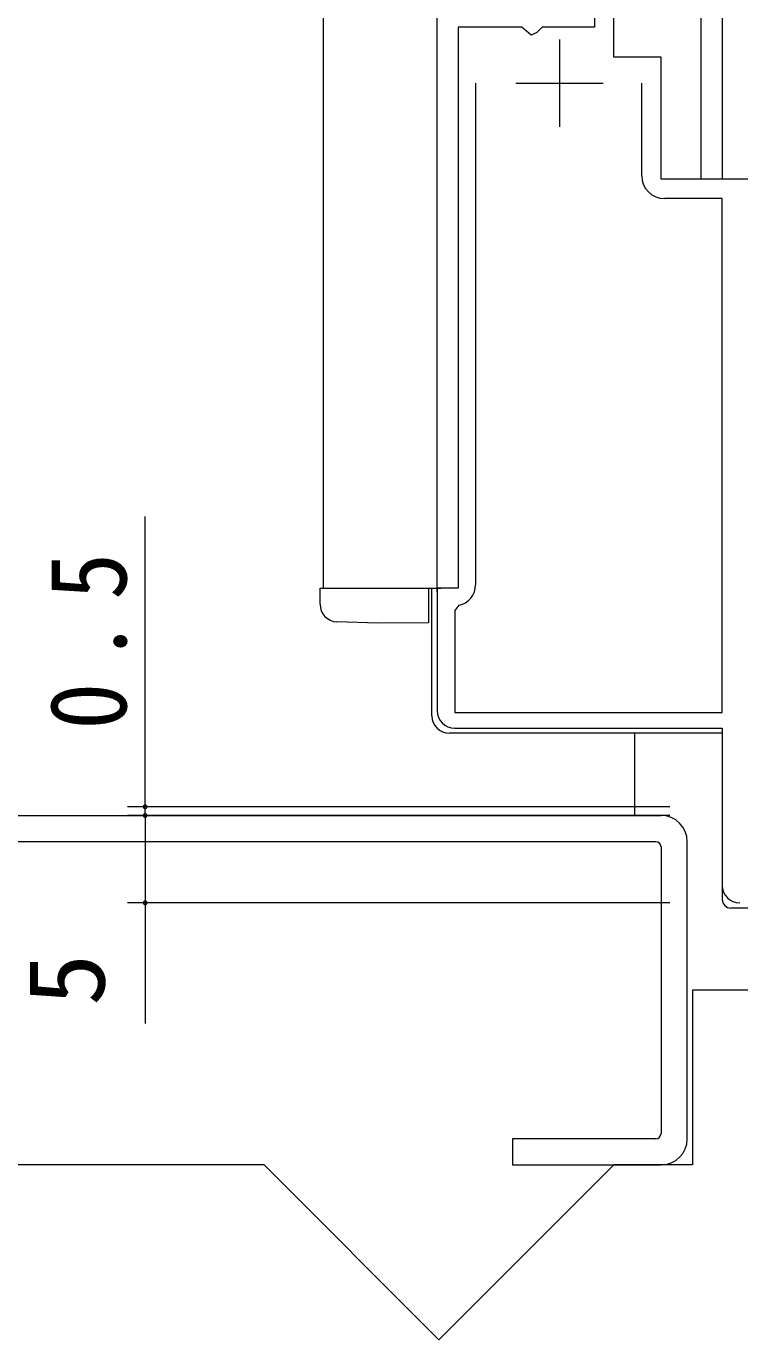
# Model space of a CAD drawing. Units: millimetres, scale not verified. Extents: x -594 to 539, y -420 to 386.
# Drawn here: x -439.4 to -398.6, y -213.5 to -138.3 of the extents above; entities that cross this region are included whole.
import ezdxf
from ezdxf.enums import TextEntityAlignment as Align

# ---------------------------------------------------------------- set-up
doc = ezdxf.new("R2010")
doc.units = ezdxf.units.MM
doc.header["$LTSCALE"] = 2
for name, color, linetype, lineweight in [('0-3_YKK_11', 7, 'Continuous', 9), ('0-4_YKK_12', 2, 'Continuous', 9), ('0-5_YSS_K', 3, 'Continuous', 9), ('0-6_YKK_13', 4, 'Continuous', 9), ('0-7_YKK_D', 6, 'Continuous', 9)]:
    doc.layers.add(name, color=color, linetype=linetype, lineweight=lineweight)
doc.styles.add('ＭＳ ゴシック', font='')
doc.styles.get('ＭＳ ゴシック').set_extended_font_data('MS Gothic')

msp = doc.modelspace()

# ---------------------------------------------------------------- linework, layer by layer
at = {"layer": '0-3_YKK_11'}
for p, q in [((-405.774, -140.1), (-405.774, -133.5)), ((-406.874, -134.6), (-406.874, -138.4)), ((-411.042, -138.4), (-414.674, -138.4)), ((-414.674, -138.4), (-414.674, -170.5)), ((-410.502, -138.853), (-411.042, -138.4)), ((-410.174, -138.7), (-410.502, -138.853)), ((-409.874, -138.4), (-410.174, -138.7)), ((-406.874, -138.4), (-409.874, -138.4)), ((-403.074, -140.1), (-405.774, -140.1)), ((-403.074, -147.1), (-403.074, -140.1)), ((-413.674, -141.6), (-413.674, -170.3)), ((-413.674, -141.6), (-413.674, -170.3)), ((-404.174, -146.9), (-404.174, -141.6)), ((-386.374, -147.1), (-403.074, -147.1)), ((-399.574, -148.2), (-402.874, -148.2)), ((-399.574, -177.6), (-399.574, -148.2)), ((-415.874, -170.5), (-415.874, -177.5)), ((-414.674, -170.5), (-415.874, -170.5)), ((-414.634, -171.476), (-414.874, -171.77)), ((-414.874, -171.77), (-414.874, -177.6)), ((-414.874, -177.6), (-399.574, -177.6)), ((-414.874, -178.5), (-399.574, -178.5)), ((-399.574, -178.5), (-399.574, -187.5))]:
    msp.add_line(p, q, dxfattribs=at)
at = {"layer": '0-3_YKK_11', "color": 2}
for p, q in [((-408.874, -139.1), (-408.874, -144.1)), ((-411.374, -141.6), (-406.374, -141.6))]:
    msp.add_line(p, q, dxfattribs=at)
at = {"layer": '0-3_YKK_11'}
for centre, radius, start, end in [((-402.874, -146.9), 1.3, 180, 269.99998), ((-414.874, -170.3), 1.2, 281.53696, 359.99998), ((-414.874, -177.5), 1, 180, 269.99998), ((-398.574, -187.5), 1, 180, 269.99998)]:
    msp.add_arc(centre, radius, start, end, dxfattribs=at)
at = {"layer": '0-4_YKK_12'}
for p, q in [((-422.374, -170.5), (-422.374, -49.5)), ((-415.874, -170.7), (-415.874, -49.5)), ((-400.774, -147.1), (-400.774, -49.5)), ((-399.574, -49.5), (-399.574, -147.1)), ((-422.374, -170.5), (-415.874, -170.5))]:
    msp.add_line(p, q, dxfattribs=at)
at = {"layer": '0-5_YSS_K'}
msp.add_line((-404.572, -183.5), (-404.572, -178.8), dxfattribs=at)
at = {"layer": '0-6_YKK_13'}
for p, q in [((-399.574, -114), (-399.574, -146.5)), ((-399.574, -146.5), (-399.574, -147.1)), ((-422.574, -170.5), (-421.608, -170.5)), ((-422.574, -171.419), (-422.574, -170.5)), ((-421.608, -170.5), (-419.274, -170.5)), ((-416.174, -170.5), (-415.674, -170.5)), ((-416.174, -177.8), (-416.174, -170.5)), ((-416.374, -171.475), (-416.374, -172.475)), ((-419.274, -172.5), (-421.608, -172.418)), ((-416.374, -172.475), (-419.274, -172.5)), ((-399.574, -178.8), (-415.174, -178.8)), ((-399.574, -178.8), (-399.574, -188.3)), ((-448.074, -183.5), (-403.074, -183.5)), ((-403.374, -185), (-447.774, -185)), ((-403.074, -185.3), (-403.074, -201.7)), ((-401.574, -202), (-401.574, -185)), ((-397.574, -188.8), (-399.074, -188.8)), ((-411.574, -202), (-411.574, -203.5)), ((-403.374, -202), (-411.574, -202)), ((-425.776, -203.5), (-451.776, -203.5)), ((-425.776, -203.5), (-415.776, -213.5)), ((-405.776, -203.5), (-415.776, -213.5)), ((-411.574, -203.5), (-403.074, -203.5)), ((-401.276, -203.5), (-405.776, -203.5))]:
    msp.add_line(p, q, dxfattribs=at)
for points in [[(-419.274, -170.5), (-416.374, -170.5), (-416.374, -171.475)], [(-391.276, -193.5), (-401.276, -193.5), (-401.276, -203.5)]]:
    msp.add_lwpolyline(points, dxfattribs=at)
for centre, radius, start, end in [((-421.574, -171.419), 1, 180, 268), ((-415.174, -177.8), 1, 180, 270), ((-403.074, -185), 1.5, 0, 90), ((-403.374, -185.3), 0.3, 0, 90), ((-399.074, -188.3), 0.5, 180, 270), ((-403.374, -201.7), 0.3, 270, 0), ((-403.074, -202), 1.5, 270, 0)]:
    msp.add_arc(centre, radius, start, end, dxfattribs=at)
at = {"layer": '0-7_YKK_D'}
for p, q in [((-402.574, -183), (-433.574, -183)), ((-402.574, -183.5), (-433.574, -183.5)), ((-402.574, -183.5), (-433.574, -183.5)), ((-432.574, -183.5), (-432.574, -188.5)), ((-432.574, -183.5), (-432.574, -185.2)), ((-402.574, -188.5), (-433.574, -188.5)), ((-432.574, -188.5), (-432.574, -195.4))]:
    msp.add_line(p, q, dxfattribs=at)
msp.add_lwpolyline([(-432.574, -183.5), (-432.574, -183), (-432.574, -166.397)], dxfattribs=at)
for centre, start, end in [((-432.574, -183), 90, 270), ((-432.574, -183), 270, 90), ((-432.574, -183.5), 90, 270), ((-432.574, -183.5), 90, 270), ((-432.574, -183.5), 270, 90), ((-432.574, -183.5), 270, 90), ((-432.574, -188.5), 90, 270), ((-432.574, -188.5), 270, 90)]:
    msp.add_arc(centre, 0.106, start, end, dxfattribs=at)

# ---------------------------------------------------------------- texts
at = {"layer": '0-7_YKK_D', "color": 7, "style": 'ＭＳ ゴシック'}
msp.add_text('5', height=4.399, rotation=90, dxfattribs=at).set_placement((-433.574, -194.4), align=Align.BOTTOM_LEFT)
at = {"layer": '0-7_YKK_D', "color": 7, "insert": (-433.574, -178.597), "char_height": 4.399, "attachment_point": 7, "rotation": 90, "style": 'ＭＳ ゴシック'}
msp.add_mtext('\\T1.38;\\W0.9;0.5', dxfattribs=at)

doc.saveas('drawing.dxf')
